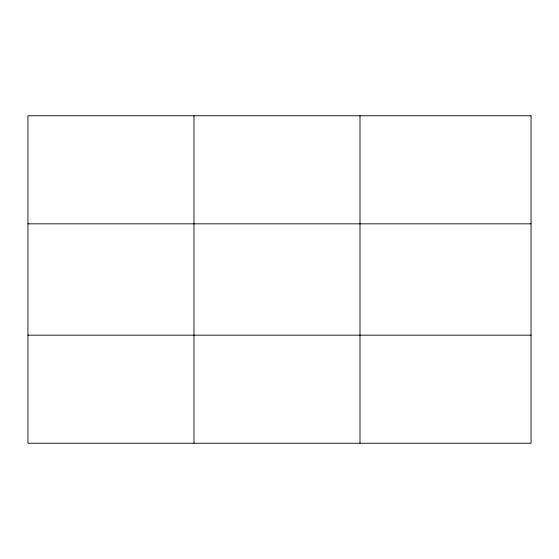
<?xml version="1.0" encoding="UTF-8"?>
<svg xmlns="http://www.w3.org/2000/svg" width="559" height="559" viewBox="0 0 559 559"><rect width="100%" height="100%" fill="white"/><g stroke="black" fill="none" stroke-linecap="round" stroke-linejoin="round"><path stroke-width="0.84" d="M193.973 115.762L193.973 443.238M359.996 115.762L359.996 443.238M27.95 223.831L531.05 223.831M27.95 335.169L531.05 335.169M531.05 115.762L531.05 443.238L27.95 443.238L27.95 115.762L531.05 115.762"/></g></svg>
